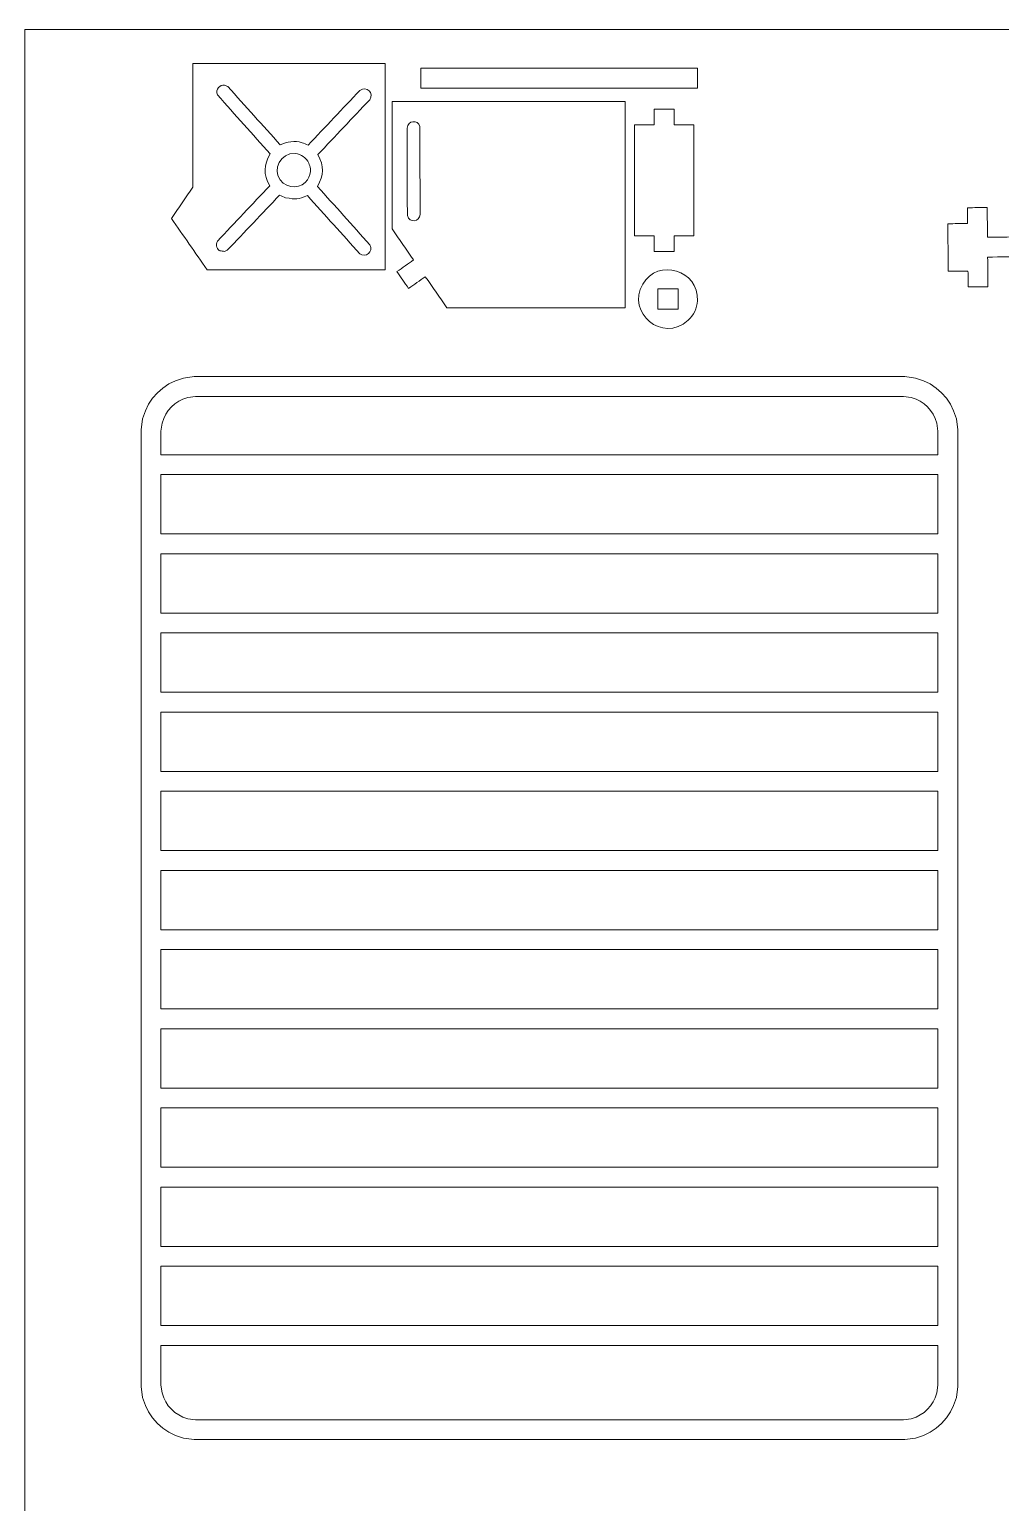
# Model space of a CAD drawing. Header units: centimetres. Extents: x -36.5 to 33.1, y -48.3 to 44.1.
# Drawn here: x -1.62 to 13.1, y 21.73 to 44.06 of the extents above; entities that cross this region are included whole.
import ezdxf

# ---------------------------------------------------------------- set-up
doc = ezdxf.new("R2010")
doc.units = ezdxf.units.CM
doc.header["$MEASUREMENT"] = 0
doc.layers.add('Camada 1', color=7, linetype='Continuous')

msp = doc.modelspace()

# ---------------------------------------------------------------- linework, layer by layer
at = {"layer": 'Camada 1', "color": 2, "lineweight": 20}
msp.add_open_spline([(-1.6923, 44.0612), (-1.6923, 44.0612), (-1.6923, 21.2612), (-1.6923, 21.2612), (-1.6923, 21.2612), (-1.6923, 21.2612), (33.1077, 21.2612), (33.1077, 21.2612), (33.1077, 21.2612), (33.1077, 21.2612), (33.1077, 44.0612), (33.1077, 44.0612), (33.1077, 44.0612), (33.1077, 44.0612), (-1.6923, 44.0612), (-1.6923, 44.0612)], degree=3, knots=[0, 0, 0, 0, 0.2, 0.2, 0.2, 0.2, 0.4, 0.4, 0.4, 0.4, 0.6, 0.6, 0.6, 0.6, 1, 1, 1, 1], dxfattribs=at)
at = {"layer": 'Camada 1', "lineweight": 9}
for points, knots in [([(0.85474, 43.54422), (1.82653, 43.54422), (2.79833, 43.54422), (3.77012, 43.54422), (3.77012, 43.54422), (3.77012, 42.5027), (3.77012, 41.4612), (3.77012, 40.41968), (3.77012, 40.41968), (2.86976, 40.41968), (1.9694, 40.41968), (1.06904, 40.41968), (1.06904, 40.41968), (0.88858, 40.67889), (0.70811, 40.93811), (0.52764, 41.19732), (0.52764, 41.19732), (0.63667, 41.35508), (0.7457, 41.51283), (0.85474, 41.6706), (0.85474, 41.6706), (0.85474, 42.29514), (0.85474, 42.91968), (0.85474, 43.54422)], [0, 0, 0, 0, 0.14285714, 0.14285714, 0.14285714, 0.14285714, 0.28571429, 0.28571429, 0.28571429, 0.28571429, 0.42857143, 0.42857143, 0.42857143, 0.42857143, 0.57142857, 0.57142857, 0.57142857, 0.57142857, 0.71428571, 0.71428571, 0.71428571, 0.71428571, 1, 1, 1, 1]), ([(4.30985, 43.17329), (5.70781, 43.17336), (7.10579, 43.17344), (8.50375, 43.17351), (8.50375, 43.17351), (8.50375, 43.27351), (8.50374, 43.37351), (8.50374, 43.4735), (8.50374, 43.4735), (7.10578, 43.47343), (5.7078, 43.47335), (4.30984, 43.47327), (4.30984, 43.47327), (4.30984, 43.37328), (4.30985, 43.27328), (4.30985, 43.17329)], [0, 0, 0, 0, 0.2, 0.2, 0.2, 0.2, 0.4, 0.4, 0.4, 0.4, 0.6, 0.6, 0.6, 0.6, 1, 1, 1, 1]), ([(4.12384, 40.13655), (4.20852, 40.19552), (4.2932, 40.2545), (4.37789, 40.31347), (4.37789, 40.31347), (4.48705, 40.15667), (4.59623, 39.99986), (4.70539, 39.84306), (4.70539, 39.84306), (5.60575, 39.84306), (6.50611, 39.84306), (7.40647, 39.84306), (7.40647, 39.84306), (7.40647, 40.88457), (7.40647, 41.92609), (7.40647, 42.96761), (7.40647, 42.96761), (6.2288, 42.96761), (5.05115, 42.96761), (3.87348, 42.96761), (3.87348, 42.96761), (3.87348, 42.32437), (3.87348, 41.68113), (3.87348, 41.0379), (3.87348, 41.0379), (3.98266, 40.88109), (4.09184, 40.7243), (4.20102, 40.5675), (4.20102, 40.5675), (4.11632, 40.50854), (4.03162, 40.44957), (3.94692, 40.39062), (3.94692, 40.39062), (4.00589, 40.30593), (4.06487, 40.22124), (4.12384, 40.13655)], [0, 0, 0, 0, 0.1, 0.1, 0.1, 0.1, 0.2, 0.2, 0.2, 0.2, 0.3, 0.3, 0.3, 0.3, 0.4, 0.4, 0.4, 0.4, 0.5, 0.5, 0.5, 0.5, 0.6, 0.6, 0.6, 0.6, 0.7, 0.7, 0.7, 0.7, 0.8, 0.8, 0.8, 0.8, 1, 1, 1, 1]), ([(4.1051, 41.24099), (4.13166, 41.12201), (4.29587, 41.14227), (4.29838, 41.25803), (4.29838, 41.25803), (4.29726, 41.7029), (4.29614, 42.14777), (4.29503, 42.59264), (4.29503, 42.59264), (4.26626, 42.69935), (4.1061, 42.68325), (4.10358, 42.56735), (4.10358, 42.56735), (4.10408, 42.12523), (4.1046, 41.6831), (4.1051, 41.24099)], [0, 0, 0, 0, 0.2, 0.2, 0.2, 0.2, 0.4, 0.4, 0.4, 0.4, 0.6, 0.6, 0.6, 0.6, 1, 1, 1, 1]), ([(7.54865, 42.61411), (7.54865, 42.05413), (7.54865, 41.49416), (7.54865, 40.93418), (7.54865, 40.93418), (7.64864, 40.93418), (7.74863, 40.93418), (7.84862, 40.93418), (7.84862, 40.93418), (7.84862, 40.85419), (7.84862, 40.77419), (7.84862, 40.69419), (7.84862, 40.69419), (7.94862, 40.69419), (8.04862, 40.69419), (8.14861, 40.69419), (8.14861, 40.69419), (8.14861, 40.77419), (8.14861, 40.85419), (8.14861, 40.93418), (8.14861, 40.93418), (8.24861, 40.93418), (8.3486, 40.93418), (8.4486, 40.93418), (8.4486, 40.93418), (8.4486, 41.49416), (8.4486, 42.05413), (8.4486, 42.61411), (8.4486, 42.61411), (8.3486, 42.61411), (8.24861, 42.61411), (8.14861, 42.61411), (8.14861, 42.61411), (8.14861, 42.6941), (8.14861, 42.77411), (8.14861, 42.8541), (8.14861, 42.8541), (8.04862, 42.8541), (7.94862, 42.8541), (7.84862, 42.8541), (7.84862, 42.8541), (7.84862, 42.77411), (7.84862, 42.6941), (7.84862, 42.61411), (7.84862, 42.61411), (7.74863, 42.61411), (7.64864, 42.61411), (7.54865, 42.61411)], [0, 0, 0, 0, 0.07692308, 0.07692308, 0.07692308, 0.07692308, 0.15384615, 0.15384615, 0.15384615, 0.15384615, 0.23076923, 0.23076923, 0.23076923, 0.23076923, 0.30769231, 0.30769231, 0.30769231, 0.30769231, 0.38461538, 0.38461538, 0.38461538, 0.38461538, 0.46153846, 0.46153846, 0.46153846, 0.46153846, 0.53846154, 0.53846154, 0.53846154, 0.53846154, 0.61538462, 0.61538462, 0.61538462, 0.61538462, 0.69230769, 0.69230769, 0.69230769, 0.69230769, 0.76923077, 0.76923077, 0.76923077, 0.76923077, 0.84615385, 0.84615385, 0.84615385, 0.84615385, 1, 1, 1, 1]), ([(14.10427, 40.62158), (14.10341, 40.72197), (14.10254, 40.82235), (14.10168, 40.92275), (14.10168, 40.92275), (13.70171, 40.91929), (13.30175, 40.91583), (12.90178, 40.91238), (12.90178, 40.91238), (12.90048, 41.06217), (12.8992, 41.21196), (12.8979, 41.36175), (12.8979, 41.36175), (12.7979, 41.36089), (12.69792, 41.36003), (12.59792, 41.35916), (12.59792, 41.35916), (12.59861, 41.27917), (12.5993, 41.19918), (12.59999, 41.11919), (12.59999, 41.11919), (12.5, 41.11832), (12.40001, 41.11746), (12.30002, 41.11659), (12.30002, 41.11659), (12.3021, 40.87662), (12.30416, 40.63663), (12.30624, 40.39665), (12.30624, 40.39665), (12.40624, 40.39752), (12.50622, 40.39838), (12.60622, 40.39925), (12.60622, 40.39925), (12.6069, 40.31925), (12.6076, 40.23925), (12.60828, 40.15926), (12.60828, 40.15926), (12.70828, 40.16012), (12.80826, 40.16099), (12.90826, 40.16185), (12.90826, 40.16185), (12.90696, 40.31165), (12.90568, 40.46143), (12.90438, 40.61123), (12.90438, 40.61123), (13.30434, 40.61468), (13.70431, 40.61813), (14.10427, 40.62158)], [0, 0, 0, 0, 0.07692308, 0.07692308, 0.07692308, 0.07692308, 0.15384615, 0.15384615, 0.15384615, 0.15384615, 0.23076923, 0.23076923, 0.23076923, 0.23076923, 0.30769231, 0.30769231, 0.30769231, 0.30769231, 0.38461538, 0.38461538, 0.38461538, 0.38461538, 0.46153846, 0.46153846, 0.46153846, 0.46153846, 0.53846154, 0.53846154, 0.53846154, 0.53846154, 0.61538462, 0.61538462, 0.61538462, 0.61538462, 0.69230769, 0.69230769, 0.69230769, 0.69230769, 0.76923077, 0.76923077, 0.76923077, 0.76923077, 0.84615385, 0.84615385, 0.84615385, 0.84615385, 1, 1, 1, 1]), ([(8.36416, 39.65281), (7.96931, 39.30134), (7.428, 39.77175), (7.6742, 40.19835), (7.6742, 40.19835), (7.90693, 40.6016), (8.52995, 40.41512), (8.50289, 39.95025), (8.50289, 39.95025), (8.49601, 39.83213), (8.44687, 39.7355), (8.36416, 39.65281)], [0, 0, 0, 0, 0.25, 0.25, 0.25, 0.25, 0.5, 0.5, 0.5, 0.5, 1, 1, 1, 1]), ([(7.90436, 39.8213), (7.90436, 39.92449), (7.90436, 40.02767), (7.90436, 40.13085), (7.90436, 40.13085), (8.00754, 40.13085), (8.11072, 40.13085), (8.21389, 40.13085), (8.21389, 40.13085), (8.2139, 40.02767), (8.21389, 39.92448), (8.21389, 39.8213), (8.21389, 39.8213), (8.11072, 39.8213), (8.00754, 39.8213), (7.90436, 39.8213)], [0, 0, 0, 0, 0.2, 0.2, 0.2, 0.2, 0.4, 0.4, 0.4, 0.4, 0.6, 0.6, 0.6, 0.6, 1, 1, 1, 1]), ([(12.2786, 23.01604), (12.2786, 23.01604), (12.33973, 23.10753), (12.33973, 23.10753), (12.33973, 23.10753), (12.33973, 23.10753), (12.3884, 23.20622), (12.3884, 23.20622), (12.3884, 23.20622), (12.3884, 23.20622), (12.42949, 23.32725), (12.42949, 23.32725), (12.42949, 23.32725), (12.42949, 23.32725), (12.45127, 23.49272), (12.45127, 23.49272), (12.45127, 23.49272), (12.45127, 23.49272), (12.45127, 37.99422), (12.45127, 37.99422), (12.45127, 37.99422), (12.45127, 37.99422), (12.42948, 38.15969), (12.42948, 38.15969), (12.42948, 38.15969), (12.42948, 38.15969), (12.38839, 38.28073), (12.38839, 38.28073), (12.38839, 38.28073), (12.38839, 38.28073), (12.33973, 38.37941), (12.33973, 38.37941), (12.33973, 38.37941), (12.33973, 38.37941), (12.2786, 38.47089), (12.2786, 38.47089), (12.2786, 38.47089), (12.2786, 38.47089), (12.20605, 38.55362), (12.20605, 38.55362), (12.20605, 38.55362), (12.20605, 38.55362), (12.12332, 38.62616), (12.12332, 38.62616), (12.12332, 38.62616), (12.12332, 38.62616), (12.03185, 38.68729), (12.03185, 38.68729), (12.03185, 38.68729), (12.03185, 38.68729), (11.93316, 38.73596), (11.93316, 38.73596), (11.93316, 38.73596), (11.93316, 38.73596), (11.81213, 38.77705), (11.81213, 38.77705), (11.81213, 38.77705), (11.81213, 38.77705), (11.64666, 38.79883), (11.64666, 38.79883), (11.64666, 38.79883), (11.64666, 38.79883), (0.87443, 38.79883), (0.87443, 38.79883), (0.87443, 38.79883), (0.87443, 38.79883), (0.70896, 38.77705), (0.70896, 38.77705), (0.70896, 38.77705), (0.70896, 38.77705), (0.58793, 38.73596), (0.58793, 38.73596), (0.58793, 38.73596), (0.58793, 38.73596), (0.48924, 38.68729), (0.48924, 38.68729), (0.48924, 38.68729), (0.48924, 38.68729), (0.39775, 38.62616), (0.39775, 38.62616), (0.39775, 38.62616), (0.39775, 38.62616), (0.31504, 38.55362), (0.31504, 38.55362), (0.31504, 38.55362), (0.31504, 38.55362), (0.24248, 38.47089), (0.24248, 38.47089), (0.24248, 38.47089), (0.24248, 38.47089), (0.18136, 38.37941), (0.18136, 38.37941), (0.18136, 38.37941), (0.18136, 38.37941), (0.13268, 38.28072), (0.13268, 38.28072), (0.13268, 38.28072), (0.13268, 38.28072), (0.09161, 38.15969), (0.09161, 38.15969), (0.09161, 38.15969), (0.09161, 38.15969), (0.06982, 37.99422), (0.06982, 37.99422), (0.06982, 37.99422), (0.06982, 37.99422), (0.06982, 23.49271), (0.06982, 23.49271), (0.06982, 23.49271), (0.06982, 23.49271), (0.0916, 23.32724), (0.0916, 23.32724), (0.0916, 23.32724), (0.0916, 23.32724), (0.13268, 23.20621), (0.13268, 23.20621), (0.13268, 23.20621), (0.13268, 23.20621), (0.18136, 23.10752), (0.18136, 23.10752), (0.18136, 23.10752), (0.18136, 23.10752), (0.24248, 23.01604), (0.24248, 23.01604), (0.24248, 23.01604), (0.24248, 23.01604), (0.31502, 22.93332), (0.31502, 22.93332), (0.31502, 22.93332), (0.31502, 22.93332), (0.39775, 22.86076), (0.39775, 22.86076), (0.39775, 22.86076), (0.39775, 22.86076), (0.48924, 22.79964), (0.48924, 22.79964), (0.48924, 22.79964), (0.48924, 22.79964), (0.58792, 22.75098), (0.58792, 22.75098), (0.58792, 22.75098), (0.58792, 22.75098), (0.70896, 22.70989), (0.70896, 22.70989), (0.70896, 22.70989), (0.70896, 22.70989), (0.87443, 22.6881), (0.87443, 22.6881), (0.87443, 22.6881), (0.87443, 22.6881), (11.64666, 22.68811), (11.64666, 22.68811), (11.64666, 22.68811), (11.64666, 22.68811), (11.81213, 22.7099), (11.81213, 22.7099), (11.81213, 22.7099), (11.81213, 22.7099), (11.93317, 22.75098), (11.93317, 22.75098), (11.93317, 22.75098), (11.93317, 22.75098), (12.03185, 22.79965), (12.03185, 22.79965), (12.03185, 22.79965), (12.03185, 22.79965), (12.12334, 22.86078), (12.12334, 22.86078), (12.12334, 22.86078), (12.12334, 22.86078), (12.20606, 22.93333), (12.20606, 22.93333), (12.20606, 22.93333), (12.20606, 22.93333), (12.2786, 23.01604), (12.2786, 23.01604)], [0, 0, 0, 0, 0.02222222, 0.02222222, 0.02222222, 0.02222222, 0.04444444, 0.04444444, 0.04444444, 0.04444444, 0.06666667, 0.06666667, 0.06666667, 0.06666667, 0.08888889, 0.08888889, 0.08888889, 0.08888889, 0.11111111, 0.11111111, 0.11111111, 0.11111111, 0.13333333, 0.13333333, 0.13333333, 0.13333333, 0.15555556, 0.15555556, 0.15555556, 0.15555556, 0.17777778, 0.17777778, 0.17777778, 0.17777778, 0.2, 0.2, 0.2, 0.2, 0.22222222, 0.22222222, 0.22222222, 0.22222222, 0.24444444, 0.24444444, 0.24444444, 0.24444444, 0.26666667, 0.26666667, 0.26666667, 0.26666667, 0.28888889, 0.28888889, 0.28888889, 0.28888889, 0.31111111, 0.31111111, 0.31111111, 0.31111111, 0.33333333, 0.33333333, 0.33333333, 0.33333333, 0.35555556, 0.35555556, 0.35555556, 0.35555556, 0.37777778, 0.37777778, 0.37777778, 0.37777778, 0.4, 0.4, 0.4, 0.4, 0.42222222, 0.42222222, 0.42222222, 0.42222222, 0.44444444, 0.44444444, 0.44444444, 0.44444444, 0.46666667, 0.46666667, 0.46666667, 0.46666667, 0.48888889, 0.48888889, 0.48888889, 0.48888889, 0.51111111, 0.51111111, 0.51111111, 0.51111111, 0.53333333, 0.53333333, 0.53333333, 0.53333333, 0.55555556, 0.55555556, 0.55555556, 0.55555556, 0.57777778, 0.57777778, 0.57777778, 0.57777778, 0.6, 0.6, 0.6, 0.6, 0.62222222, 0.62222222, 0.62222222, 0.62222222, 0.64444444, 0.64444444, 0.64444444, 0.64444444, 0.66666667, 0.66666667, 0.66666667, 0.66666667, 0.68888889, 0.68888889, 0.68888889, 0.68888889, 0.71111111, 0.71111111, 0.71111111, 0.71111111, 0.73333333, 0.73333333, 0.73333333, 0.73333333, 0.75555556, 0.75555556, 0.75555556, 0.75555556, 0.77777778, 0.77777778, 0.77777778, 0.77777778, 0.8, 0.8, 0.8, 0.8, 0.82222222, 0.82222222, 0.82222222, 0.82222222, 0.84444444, 0.84444444, 0.84444444, 0.84444444, 0.86666667, 0.86666667, 0.86666667, 0.86666667, 0.88888889, 0.88888889, 0.88888889, 0.88888889, 0.91111111, 0.91111111, 0.91111111, 0.91111111, 0.93333333, 0.93333333, 0.93333333, 0.93333333, 0.95555556, 0.95555556, 0.95555556, 0.95555556, 1, 1, 1, 1]), ([(12.15126, 37.61455), (12.15126, 37.61455), (12.15126, 37.97455), (12.15126, 37.97455), (12.15126, 37.97455), (12.15126, 37.97455), (12.1359, 38.09124), (12.1359, 38.09124), (12.1359, 38.09124), (12.1359, 38.09124), (12.11064, 38.16567), (12.11064, 38.16567), (12.11064, 38.16567), (12.11064, 38.16567), (12.07937, 38.22908), (12.07937, 38.22908), (12.07937, 38.22908), (12.07937, 38.22908), (12.04008, 38.28787), (12.04008, 38.28787), (12.04008, 38.28787), (12.04008, 38.28787), (11.99346, 38.34103), (11.99346, 38.34103), (11.99346, 38.34103), (11.99346, 38.34103), (11.94031, 38.38765), (11.94031, 38.38765), (11.94031, 38.38765), (11.94031, 38.38765), (11.88152, 38.42693), (11.88152, 38.42693), (11.88152, 38.42693), (11.88152, 38.42693), (11.8181, 38.4582), (11.8181, 38.4582), (11.8181, 38.4582), (11.8181, 38.4582), (11.74367, 38.48347), (11.74367, 38.48347), (11.74367, 38.48347), (11.74367, 38.48347), (11.62699, 38.49883), (11.62699, 38.49883), (11.62699, 38.49883), (11.62699, 38.49883), (0.8941, 38.49883), (0.8941, 38.49883), (0.8941, 38.49883), (0.8941, 38.49883), (0.77742, 38.48347), (0.77742, 38.48347), (0.77742, 38.48347), (0.77742, 38.48347), (0.70297, 38.4582), (0.70297, 38.4582), (0.70297, 38.4582), (0.70297, 38.4582), (0.63956, 38.42693), (0.63956, 38.42693), (0.63956, 38.42693), (0.63956, 38.42693), (0.58078, 38.38765), (0.58078, 38.38765), (0.58078, 38.38765), (0.58078, 38.38765), (0.52762, 38.34103), (0.52762, 38.34103), (0.52762, 38.34103), (0.52762, 38.34103), (0.481, 38.28787), (0.481, 38.28787), (0.481, 38.28787), (0.481, 38.28787), (0.44172, 38.22908), (0.44172, 38.22908), (0.44172, 38.22908), (0.44172, 38.22908), (0.41045, 38.16567), (0.41045, 38.16567), (0.41045, 38.16567), (0.41045, 38.16567), (0.38518, 38.09124), (0.38518, 38.09124), (0.38518, 38.09124), (0.38518, 38.09124), (0.36982, 37.97455), (0.36982, 37.97455), (0.36982, 37.97455), (0.36982, 37.97455), (0.36982, 37.61455), (0.36982, 37.61455), (0.36982, 37.61455), (0.36982, 37.61455), (12.15126, 37.61455), (12.15126, 37.61455)], [0, 0, 0, 0, 0.04, 0.04, 0.04, 0.04, 0.08, 0.08, 0.08, 0.08, 0.12, 0.12, 0.12, 0.12, 0.16, 0.16, 0.16, 0.16, 0.2, 0.2, 0.2, 0.2, 0.24, 0.24, 0.24, 0.24, 0.28, 0.28, 0.28, 0.28, 0.32, 0.32, 0.32, 0.32, 0.36, 0.36, 0.36, 0.36, 0.4, 0.4, 0.4, 0.4, 0.44, 0.44, 0.44, 0.44, 0.48, 0.48, 0.48, 0.48, 0.52, 0.52, 0.52, 0.52, 0.56, 0.56, 0.56, 0.56, 0.6, 0.6, 0.6, 0.6, 0.64, 0.64, 0.64, 0.64, 0.68, 0.68, 0.68, 0.68, 0.72, 0.72, 0.72, 0.72, 0.76, 0.76, 0.76, 0.76, 0.8, 0.8, 0.8, 0.8, 0.84, 0.84, 0.84, 0.84, 0.88, 0.88, 0.88, 0.88, 0.92, 0.92, 0.92, 0.92, 1, 1, 1, 1]), ([(12.15126, 36.41455), (12.15126, 36.41455), (0.36982, 36.41455), (0.36982, 36.41455), (0.36982, 36.41455), (0.36982, 36.41455), (0.36982, 37.31455), (0.36982, 37.31455), (0.36982, 37.31455), (0.36982, 37.31455), (12.15126, 37.31455), (12.15126, 37.31455), (12.15126, 37.31455), (12.15126, 37.31455), (12.15126, 36.41455), (12.15126, 36.41455)], [0, 0, 0, 0, 0.2, 0.2, 0.2, 0.2, 0.4, 0.4, 0.4, 0.4, 0.6, 0.6, 0.6, 0.6, 1, 1, 1, 1]), ([(0.36982, 36.11454), (0.36982, 36.11454), (12.15126, 36.11455), (12.15126, 36.11455), (12.15126, 36.11455), (12.15126, 36.11455), (12.15126, 35.21454), (12.15126, 35.21454), (12.15126, 35.21454), (12.15126, 35.21454), (0.36982, 35.21454), (0.36982, 35.21454), (0.36982, 35.21454), (0.36982, 35.21454), (0.36982, 36.11454), (0.36982, 36.11454)], [0, 0, 0, 0, 0.2, 0.2, 0.2, 0.2, 0.4, 0.4, 0.4, 0.4, 0.6, 0.6, 0.6, 0.6, 1, 1, 1, 1]), ([(0.36982, 34.91454), (0.36982, 34.91454), (12.15126, 34.91454), (12.15126, 34.91454), (12.15126, 34.91454), (12.15126, 34.91454), (12.15127, 34.01454), (12.15127, 34.01454), (12.15127, 34.01454), (12.15127, 34.01454), (0.36982, 34.01453), (0.36982, 34.01453), (0.36982, 34.01453), (0.36982, 34.01453), (0.36982, 34.91454), (0.36982, 34.91454)], [0, 0, 0, 0, 0.2, 0.2, 0.2, 0.2, 0.4, 0.4, 0.4, 0.4, 0.6, 0.6, 0.6, 0.6, 1, 1, 1, 1]), ([(0.36982, 32.81453), (0.36982, 32.81453), (0.36982, 33.71453), (0.36982, 33.71453), (0.36982, 33.71453), (0.36982, 33.71453), (12.15127, 33.71454), (12.15127, 33.71454), (12.15127, 33.71454), (12.15127, 33.71454), (12.15127, 32.81453), (12.15127, 32.81453), (12.15127, 32.81453), (12.15127, 32.81453), (0.36982, 32.81453), (0.36982, 32.81453)], [0, 0, 0, 0, 0.2, 0.2, 0.2, 0.2, 0.4, 0.4, 0.4, 0.4, 0.6, 0.6, 0.6, 0.6, 1, 1, 1, 1]), ([(0.36982, 32.51451), (0.36982, 32.51451), (12.15127, 32.51453), (12.15127, 32.51453), (12.15127, 32.51453), (12.15127, 32.51453), (12.15127, 31.61453), (12.15127, 31.61453), (12.15127, 31.61453), (12.15127, 31.61453), (0.36982, 31.61451), (0.36982, 31.61451), (0.36982, 31.61451), (0.36982, 31.61451), (0.36982, 32.51451), (0.36982, 32.51451)], [0, 0, 0, 0, 0.2, 0.2, 0.2, 0.2, 0.4, 0.4, 0.4, 0.4, 0.6, 0.6, 0.6, 0.6, 1, 1, 1, 1]), ([(12.15127, 30.41451), (12.15127, 30.41451), (0.36982, 30.4145), (0.36982, 30.4145), (0.36982, 30.4145), (0.36982, 30.4145), (0.36982, 31.31451), (0.36982, 31.31451), (0.36982, 31.31451), (0.36982, 31.31451), (12.15127, 31.31451), (12.15127, 31.31451), (12.15127, 31.31451), (12.15127, 31.31451), (12.15127, 30.41451), (12.15127, 30.41451)], [0, 0, 0, 0, 0.2, 0.2, 0.2, 0.2, 0.4, 0.4, 0.4, 0.4, 0.6, 0.6, 0.6, 0.6, 1, 1, 1, 1]), ([(12.15127, 29.2145), (12.15127, 29.2145), (0.36982, 29.2145), (0.36982, 29.2145), (0.36982, 29.2145), (0.36982, 29.2145), (0.36982, 30.1145), (0.36982, 30.1145), (0.36982, 30.1145), (0.36982, 30.1145), (12.15127, 30.11451), (12.15127, 30.11451), (12.15127, 30.11451), (12.15127, 30.11451), (12.15127, 29.2145), (12.15127, 29.2145)], [0, 0, 0, 0, 0.2, 0.2, 0.2, 0.2, 0.4, 0.4, 0.4, 0.4, 0.6, 0.6, 0.6, 0.6, 1, 1, 1, 1]), ([(0.36982, 28.91449), (0.36982, 28.91449), (12.15127, 28.9145), (12.15127, 28.9145), (12.15127, 28.9145), (12.15127, 28.9145), (12.15127, 28.0145), (12.15127, 28.0145), (12.15127, 28.0145), (12.15127, 28.0145), (0.36982, 28.01449), (0.36982, 28.01449), (0.36982, 28.01449), (0.36982, 28.01449), (0.36982, 28.91449), (0.36982, 28.91449)], [0, 0, 0, 0, 0.2, 0.2, 0.2, 0.2, 0.4, 0.4, 0.4, 0.4, 0.6, 0.6, 0.6, 0.6, 1, 1, 1, 1]), ([(12.15127, 26.81449), (12.15127, 26.81449), (0.36982, 26.81448), (0.36982, 26.81448), (0.36982, 26.81448), (0.36982, 26.81448), (0.36982, 27.71449), (0.36982, 27.71449), (0.36982, 27.71449), (0.36982, 27.71449), (12.15127, 27.7145), (12.15127, 27.7145), (12.15127, 27.7145), (12.15127, 27.7145), (12.15127, 26.81449), (12.15127, 26.81449)], [0, 0, 0, 0, 0.2, 0.2, 0.2, 0.2, 0.4, 0.4, 0.4, 0.4, 0.6, 0.6, 0.6, 0.6, 1, 1, 1, 1]), ([(0.36982, 25.61448), (0.36982, 25.61448), (0.36982, 26.51448), (0.36982, 26.51448), (0.36982, 26.51448), (0.36982, 26.51448), (12.15127, 26.51449), (12.15127, 26.51449), (12.15127, 26.51449), (12.15127, 26.51449), (12.15127, 25.61449), (12.15127, 25.61449), (12.15127, 25.61449), (12.15127, 25.61449), (0.36982, 25.61448), (0.36982, 25.61448)], [0, 0, 0, 0, 0.2, 0.2, 0.2, 0.2, 0.4, 0.4, 0.4, 0.4, 0.6, 0.6, 0.6, 0.6, 1, 1, 1, 1]), ([(0.36982, 25.31447), (0.36982, 25.31447), (12.15127, 25.31448), (12.15127, 25.31448), (12.15127, 25.31448), (12.15127, 25.31448), (12.15127, 24.41448), (12.15127, 24.41448), (12.15127, 24.41448), (12.15127, 24.41448), (0.36982, 24.41447), (0.36982, 24.41447), (0.36982, 24.41447), (0.36982, 24.41447), (0.36982, 25.31447), (0.36982, 25.31447)], [0, 0, 0, 0, 0.2, 0.2, 0.2, 0.2, 0.4, 0.4, 0.4, 0.4, 0.6, 0.6, 0.6, 0.6, 1, 1, 1, 1]), ([(0.63956, 23.06), (0.63956, 23.06), (0.70297, 23.02873), (0.70297, 23.02873), (0.70297, 23.02873), (0.70297, 23.02873), (0.77741, 23.00347), (0.77741, 23.00347), (0.77741, 23.00347), (0.77741, 23.00347), (0.8941, 22.98811), (0.8941, 22.98811), (0.8941, 22.98811), (0.8941, 22.98811), (11.62699, 22.98811), (11.62699, 22.98811), (11.62699, 22.98811), (11.62699, 22.98811), (11.74368, 23.00347), (11.74368, 23.00347), (11.74368, 23.00347), (11.74368, 23.00347), (11.81812, 23.02874), (11.81812, 23.02874), (11.81812, 23.02874), (11.81812, 23.02874), (11.88152, 23.06001), (11.88152, 23.06001), (11.88152, 23.06001), (11.88152, 23.06001), (11.94031, 23.09929), (11.94031, 23.09929), (11.94031, 23.09929), (11.94031, 23.09929), (11.99347, 23.14591), (11.99347, 23.14591), (11.99347, 23.14591), (11.99347, 23.14591), (12.04009, 23.19907), (12.04009, 23.19907), (12.04009, 23.19907), (12.04009, 23.19907), (12.07937, 23.25786), (12.07937, 23.25786), (12.07937, 23.25786), (12.07937, 23.25786), (12.11064, 23.32127), (12.11064, 23.32127), (12.11064, 23.32127), (12.11064, 23.32127), (12.13591, 23.39571), (12.13591, 23.39571), (12.13591, 23.39571), (12.13591, 23.39571), (12.15127, 23.51239), (12.15127, 23.51239), (12.15127, 23.51239), (12.15127, 23.51239), (12.15127, 24.11448), (12.15127, 24.11448), (12.15127, 24.11448), (12.15127, 24.11448), (0.36982, 24.11447), (0.36982, 24.11447), (0.36982, 24.11447), (0.36982, 24.11447), (0.36982, 23.51238), (0.36982, 23.51238), (0.36982, 23.51238), (0.36982, 23.51238), (0.38518, 23.3957), (0.38518, 23.3957), (0.38518, 23.3957), (0.38518, 23.3957), (0.41045, 23.32127), (0.41045, 23.32127), (0.41045, 23.32127), (0.41045, 23.32127), (0.44172, 23.25785), (0.44172, 23.25785), (0.44172, 23.25785), (0.44172, 23.25785), (0.481, 23.19906), (0.481, 23.19906), (0.481, 23.19906), (0.481, 23.19906), (0.52762, 23.14591), (0.52762, 23.14591), (0.52762, 23.14591), (0.52762, 23.14591), (0.58078, 23.09929), (0.58078, 23.09929), (0.58078, 23.09929), (0.58078, 23.09929), (0.63956, 23.06), (0.63956, 23.06)], [0, 0, 0, 0, 0.04, 0.04, 0.04, 0.04, 0.08, 0.08, 0.08, 0.08, 0.12, 0.12, 0.12, 0.12, 0.16, 0.16, 0.16, 0.16, 0.2, 0.2, 0.2, 0.2, 0.24, 0.24, 0.24, 0.24, 0.28, 0.28, 0.28, 0.28, 0.32, 0.32, 0.32, 0.32, 0.36, 0.36, 0.36, 0.36, 0.4, 0.4, 0.4, 0.4, 0.44, 0.44, 0.44, 0.44, 0.48, 0.48, 0.48, 0.48, 0.52, 0.52, 0.52, 0.52, 0.56, 0.56, 0.56, 0.56, 0.6, 0.6, 0.6, 0.6, 0.64, 0.64, 0.64, 0.64, 0.68, 0.68, 0.68, 0.68, 0.72, 0.72, 0.72, 0.72, 0.76, 0.76, 0.76, 0.76, 0.8, 0.8, 0.8, 0.8, 0.84, 0.84, 0.84, 0.84, 0.88, 0.88, 0.88, 0.88, 0.92, 0.92, 0.92, 0.92, 1, 1, 1, 1])]:
    msp.add_open_spline(points, degree=3, knots=knots, dxfattribs=at)
at = {"layer": 'Camada 1', "color": 140, "lineweight": 9}
for points, knots in [([(2.25824, 41.51155), (2.22811, 41.52446), (2.19799, 41.53737), (2.16786, 41.55029), (2.16786, 41.55029), (1.90354, 41.27159), (1.6392, 40.99289), (1.37488, 40.71419), (1.37488, 40.71419), (1.36135, 40.70814), (1.34784, 40.70208), (1.33432, 40.69603), (1.33432, 40.69603), (1.31101, 40.69945), (1.28772, 40.70288), (1.26442, 40.7063), (1.26442, 40.7063), (1.22964, 40.71701), (1.18976, 40.79415), (1.22725, 40.85382), (1.22725, 40.85382), (1.4908, 41.13324), (1.75435, 41.41267), (2.0179, 41.69209), (2.0179, 41.69209), (1.9224, 41.86376), (1.92438, 42.00509), (2.02429, 42.17419), (2.02429, 42.17419), (1.75854, 42.4722), (1.4928, 42.77021), (1.22705, 43.06821), (1.22705, 43.06821), (1.18775, 43.15469), (1.26846, 43.22924), (1.33369, 43.21703), (1.33369, 43.21703), (1.35004, 43.21005), (1.36638, 43.20308), (1.38272, 43.19611), (1.38272, 43.19611), (1.64778, 42.9014), (1.91285, 42.60671), (2.1779, 42.312), (2.1779, 42.312), (2.28152, 42.36018), (2.39693, 42.37883), (2.5086, 42.3452), (2.5086, 42.3452), (2.53873, 42.33229), (2.56886, 42.31938), (2.599, 42.30647), (2.599, 42.30647), (2.86099, 42.58327), (3.12299, 42.86006), (3.38498, 43.13687), (3.38498, 43.13687), (3.48689, 43.21255), (3.60617, 43.09488), (3.53431, 42.99559), (3.53431, 42.99559), (3.27252, 42.71859), (3.01072, 42.44161), (2.74892, 42.16461), (2.74892, 42.16461), (2.84448, 41.99294), (2.84246, 41.85163), (2.74256, 41.68251), (2.74256, 41.68251), (3.00684, 41.38712), (3.27112, 41.09172), (3.53539, 40.79633), (3.53539, 40.79633), (3.59531, 40.69515), (3.46951, 40.59377), (3.38413, 40.66063), (3.38413, 40.66063), (3.11908, 40.95533), (2.85402, 41.25002), (2.58896, 41.54472), (2.58896, 41.54472), (2.44447, 41.48721), (2.41829, 41.48239), (2.25824, 41.51155)], [0, 0, 0, 0, 0.04545455, 0.04545455, 0.04545455, 0.04545455, 0.09090909, 0.09090909, 0.09090909, 0.09090909, 0.13636364, 0.13636364, 0.13636364, 0.13636364, 0.18181818, 0.18181818, 0.18181818, 0.18181818, 0.22727273, 0.22727273, 0.22727273, 0.22727273, 0.27272727, 0.27272727, 0.27272727, 0.27272727, 0.31818182, 0.31818182, 0.31818182, 0.31818182, 0.36363636, 0.36363636, 0.36363636, 0.36363636, 0.40909091, 0.40909091, 0.40909091, 0.40909091, 0.45454545, 0.45454545, 0.45454545, 0.45454545, 0.5, 0.5, 0.5, 0.5, 0.54545455, 0.54545455, 0.54545455, 0.54545455, 0.59090909, 0.59090909, 0.59090909, 0.59090909, 0.63636364, 0.63636364, 0.63636364, 0.63636364, 0.68181818, 0.68181818, 0.68181818, 0.68181818, 0.72727273, 0.72727273, 0.72727273, 0.72727273, 0.77272727, 0.77272727, 0.77272727, 0.77272727, 0.81818182, 0.81818182, 0.81818182, 0.81818182, 0.86363636, 0.86363636, 0.86363636, 0.86363636, 0.90909091, 0.90909091, 0.90909091, 0.90909091, 1, 1, 1, 1]), ([(2.613, 42.03546), (2.62058, 42.00717), (2.62818, 41.9789), (2.63576, 41.95062), (2.63576, 41.95062), (2.64036, 41.89829), (2.61918, 41.82734), (2.59121, 41.78331), (2.59121, 41.78331), (2.51095, 41.657), (2.29085, 41.62605), (2.17582, 41.78309), (2.17582, 41.78309), (2.06212, 41.93829), (2.17298, 42.19593), (2.4057, 42.18072), (2.4057, 42.18072), (2.50014, 42.17455), (2.56813, 42.11335), (2.613, 42.03546)], [0, 0, 0, 0, 0.16666667, 0.16666667, 0.16666667, 0.16666667, 0.33333333, 0.33333333, 0.33333333, 0.33333333, 0.5, 0.5, 0.5, 0.5, 0.66666667, 0.66666667, 0.66666667, 0.66666667, 1, 1, 1, 1])]:
    msp.add_open_spline(points, degree=3, knots=knots, dxfattribs=at)

doc.saveas('drawing.dxf')
